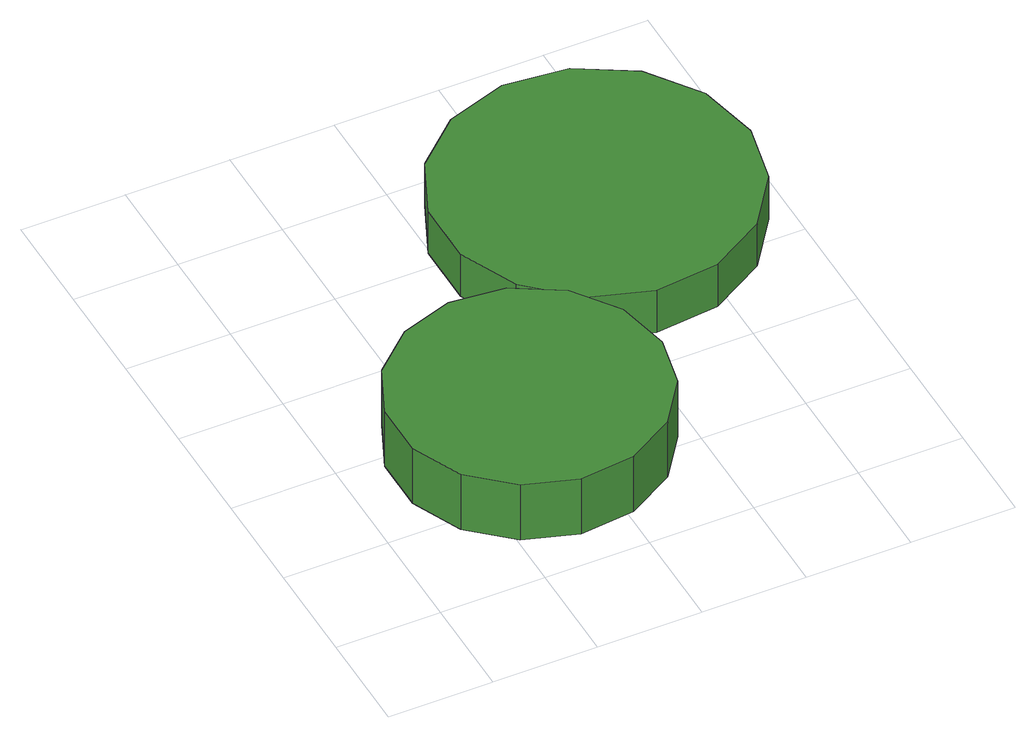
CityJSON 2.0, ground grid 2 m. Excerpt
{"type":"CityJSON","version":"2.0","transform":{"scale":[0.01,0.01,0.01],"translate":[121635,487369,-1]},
"CityObjects":{
"tree1":{"type":"SolitaryVegetationObject","attributes":{"function":"something"},"geometry":[{"type":"MultiSurface","lod":"1","boundaries":[[[0,1,2,3,4,5,6,7,8,9,10,11,12,13,14]],[[15,16,17,18,19,20,21,22,23,24,25,26,27,28,29]],[[0,29,28,1]],[[1,28,27,2]],[[2,27,26,3]],[[3,26,25,4]],[[4,25,24,5]],[[5,24,23,6]],[[6,23,22,7]],[[7,22,21,8]],[[8,21,20,9]],[[9,20,19,10]],[[10,19,18,11]],[[11,18,17,12]],[[12,17,16,13]],[[13,16,15,14]],[[14,15,29,0]]]}]},
"tree2":{"type":"SolitaryVegetationObject","attributes":{"function":"something"},"geometry":[{"type":"MultiSurface","lod":"1","boundaries":[[[30,31,32,33,34,35,36,37,38,39,40,41,42,43,44]],[[45,46,47,48,49,50,51,52,53,54,55,56,57,58,59]],[[30,59,58,31]],[[31,58,57,32]],[[32,57,56,33]],[[33,56,55,34]],[[34,55,54,35]],[[35,54,53,36]],[[36,53,52,37]],[[37,52,51,38]],[[38,51,50,39]],[[39,50,49,40]],[[40,49,48,41]],[[41,48,47,42]],[[42,47,46,43]],[[43,46,45,44]],[[44,45,59,30]]]}]}
},
"vertices":[
[588,325,205],[566,429,205],[504,515,205],[412,568,205],[306,579,205],[206,546,205],[127,475,205],[84,378,205],[84,272,205],[127,175,205],[206,105,205],[306,72,205],[412,83,205],[504,136,205],[566,222,205],[566,222,79],[504,136,79],[412,83,79],[306,72,79],[206,105,79],[127,175,79],[84,272,79],[84,378,79],[127,475,79],[206,546,79],[306,579,79],[412,568,79],[504,515,79],[566,429,79],[588,325,79],
[980,768,179],[954,888,179],[882,988,179],[775,1050,179],[652,1063,179],[535,1024,179],[444,942,179],[394,830,179],[394,706,179],[444,594,179],[535,511,179],[652,473,179],[775,486,179],[882,548,179],[954,647,179],[954,647,83],[882,548,83],[775,486,83],[652,473,83],[535,511,83],[444,594,83],[394,706,83],[394,830,83],[444,942,83],[535,1024,83],[652,1063,83],[775,1050,83],[882,988,83],[954,888,83],[980,768,83]
]}
